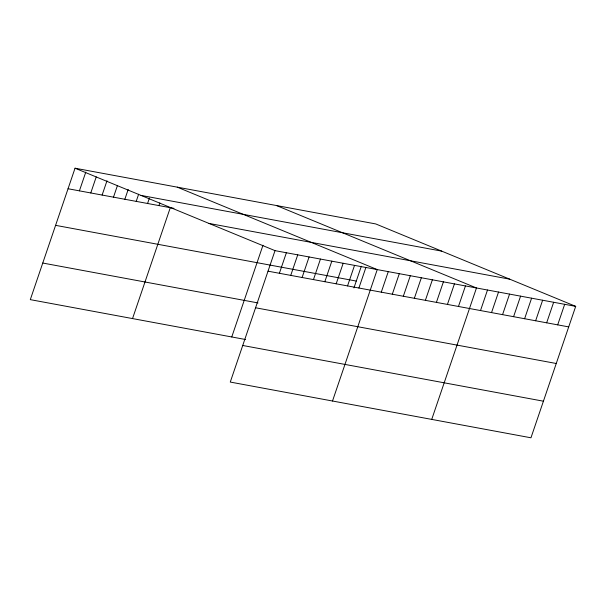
<?xml version="1.0" encoding="UTF-8"?>
<svg xmlns="http://www.w3.org/2000/svg" width="606" height="606" viewBox="0 0 606 606"><rect width="100%" height="100%" fill="white"/><g stroke="black" fill="none" stroke-linecap="round" stroke-linejoin="round"><path stroke-width="0.91" d="M575.7 306.363L275.018 250.642L230.272 382.068L530.962 437.79L575.7 306.363L375.728 223.932L75.038 168.21L30.3 299.637L245.536 339.519M79.409 190.852L85.794 172.096M90.771 192.958L96.24 176.884M102.126 195.056L106.989 180.777M113.489 197.162L117.435 185.557M124.844 199.268L128.192 189.451M136.206 201.374L138.638 194.231M147.569 203.48L149.387 198.124M158.923 205.585L159.832 202.904M132.532 318.582L170.286 207.691M231.757 336.966L262.981 245.248M279.381 273.283L286.373 252.747M290.744 275.389L297.735 254.853M302.106 277.495L309.09 256.959M313.461 279.601L320.453 259.065M324.824 281.707L331.815 261.171M336.178 283.805L343.17 263.277M347.541 285.911L354.533 265.375M353.942 287.911L361.32 266.246M358.896 288.017L365.888 267.481M332.505 401.013L377.25 269.587L177.27 187.156M381.28 292.168L388.272 271.632M392.309 294.213L399.301 273.677M403.331 296.251L410.323 275.715M414.36 298.296L421.352 277.76M425.382 300.341L432.373 279.805M436.411 302.379L443.403 281.843M447.433 304.424L454.424 283.888M458.462 306.469L465.446 285.934M431.73 419.405L476.475 287.979L276.503 205.54M480.505 310.552L487.497 290.016M491.534 312.598L498.526 292.062M502.556 314.643L509.548 294.107M513.585 316.68L520.577 296.145M524.607 318.726L531.598 298.19M535.636 320.771L542.628 300.235M546.657 322.816L553.649 302.28M557.687 324.854L564.678 304.318M141.031 195.412L441.713 251.134M68.054 188.746L173.96 208.373M209.025 223.44L509.707 279.161M55.593 225.341L356.275 281.063M268.026 271.177L568.708 326.899M42.761 263.042L257.997 302.932M255.565 307.772L556.255 363.494M242.733 345.473L543.415 401.195M75.038 168.21L275.018 250.642"/></g></svg>
